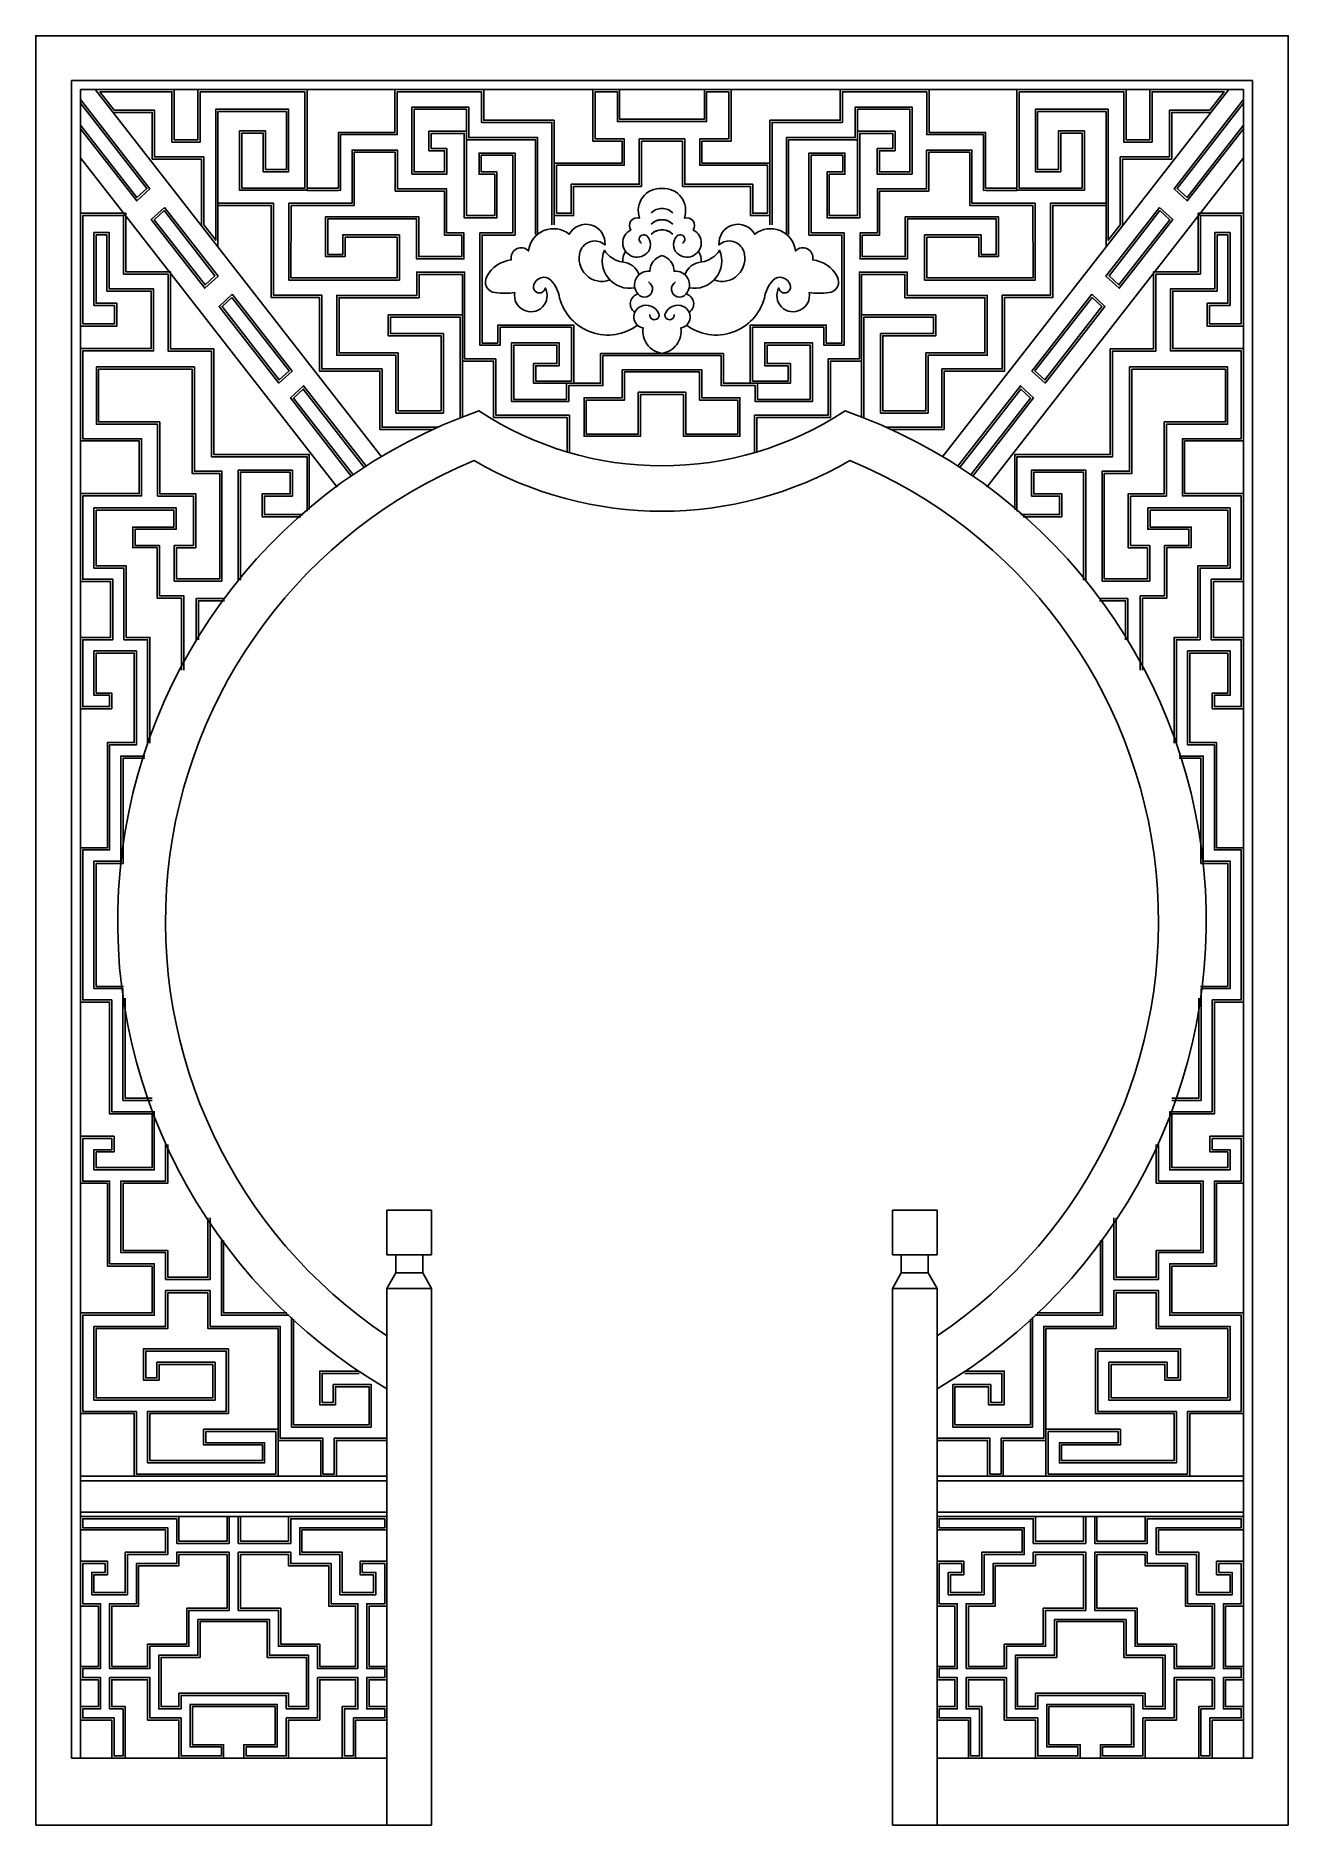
# Model space of a CAD drawing. Header units: metres. Extents: x 4107 to 6907, y 5305 to 9305.
import ezdxf

# ---------------------------------------------------------------- set-up
doc = ezdxf.new("R2010")
doc.units = ezdxf.units.M
for name, color, linetype in [('3', 3, 'Continuous'), ('4', 4, 'Continuous'), ('7', 7, 'Continuous')]:
    doc.layers.add(name, color=color, linetype=linetype)

msp = doc.modelspace()

# ---------------------------------------------------------------- linework, layer by layer
at = {"layer": '3'}
for p, q in [((4206.67, 9184.74), (4206.67, 5454.74)), ((6806.67, 9184.74), (4206.67, 9184.74)), ((6806.67, 5454.74), (6806.67, 9184.74)), ((4713.4, 8964.22), (4783.24, 8964.22)), ((6299.93, 8964.22), (6230.09, 8964.22)), ((4526.67, 6449.74), (4537.36, 6449.74)), ((6486.67, 6449.74), (6475.98, 6449.74)), ((4648.2, 6084.74), (4648.2, 6189.74)), ((6365.14, 6084.74), (6365.14, 6189.74)), ((4206.67, 6084.74), (4891.67, 6084.74)), ((6806.67, 6084.74), (6121.67, 6084.74)), ((4206.67, 6074.74), (4891.67, 6074.74)), ((6806.67, 6074.74), (6121.67, 6074.74)), ((4206.67, 6004.74), (4891.67, 6004.74)), ((6806.67, 6004.74), (6121.67, 6004.74)), ((4206.67, 5994.74), (4891.67, 5994.74)), ((6806.67, 5994.74), (6121.67, 5994.74))]:
    msp.add_line(p, q, dxfattribs=at)
for points in [[(4206.67, 9161.97), (4361.83, 8962.95), (4332.3, 8935.77), (4206.67, 9096.91)], [(4713.4, 9184.74), (4469.22, 9184.74), (4469.22, 9072.29), (4415.93, 9072.29), (4415.93, 9184.74), (4239.63, 9184.74), (4279.67, 9133.39)], [(4708.4, 9179.74), (4474.22, 9179.74), (4474.22, 9067.29), (4410.93, 9067.29), (4410.93, 9179.74), (4249.87, 9179.74), (4282.11, 9138.39)], [(4279.67, 9133.39), (4367.14, 9133.39), (4367.14, 9029.15), (4477.14, 9029.15), (4477.14, 8880.11), (4513.85, 8833.03), (4513.85, 9135.43), (4666.84, 9135.43), (4666.84, 9005.87), (4620.28, 9005.87), (4620.28, 9092.24), (4562.36, 9092.24), (4562.36, 8959.37), (4713.4, 8959.37), (4713.4, 9184.74), (4713.4, 9184.74), (4909.62, 9184.74), (4909.62, 9088.92), (4783.24, 9088.92), (4783.24, 8964.22)], [(4282.11, 9138.39), (4372.14, 9138.39), (4372.14, 9034.15), (4482.14, 9034.15), (4482.14, 8881.83), (4508.85, 8847.58), (4508.85, 9140.43), (4671.84, 9140.43), (4671.84, 9000.87), (4615.28, 9000.87), (4615.28, 9087.24), (4567.36, 9087.24), (4567.36, 8964.37), (4708.4, 8964.37), (4708.4, 9179.74)], [(4914.62, 9179.74), (4914.62, 9083.92), (4788.24, 9083.92), (4788.24, 8959.22), (4713.4, 8959.37)], [(4909.62, 9184.74), (5108.1, 9184.74), (5108.1, 9115.92), (5265.53, 9115.92), (5265.53, 8881.8)], [(4914.62, 9179.74), (5103.1, 9179.74), (5103.1, 9110.92), (5260.53, 9110.92), (5260.53, 8881.8)], [(5506.67, 9117.99), (5412, 9117.99), (5412, 9184.74), (5352.27, 9184.74), (5352.27, 9069.18), (5417.43, 9069.18), (5417.43, 9020.37), (5265.53, 9020.37), (5265.53, 8902.87)], [(5506.67, 9112.99), (5407, 9112.99), (5407, 9179.74), (5357.27, 9179.74), (5357.27, 9074.18), (5422.43, 9074.18), (5422.43, 9015.37), (5270.53, 9015.37), (5270.53, 8907.87)], [(5506.67, 9117.99), (5601.34, 9117.99), (5601.34, 9184.74), (5661.06, 9184.74), (5661.06, 9069.18), (5595.91, 9069.18), (5595.91, 9020.37), (5747.8, 9020.37), (5747.8, 8902.87)], [(5506.67, 9112.99), (5606.34, 9112.99), (5606.34, 9179.74), (5656.06, 9179.74), (5656.06, 9074.18), (5590.91, 9074.18), (5590.91, 9015.37), (5742.8, 9015.37), (5742.8, 8907.87)], [(6103.71, 9184.74), (5905.23, 9184.74), (5905.23, 9115.92), (5747.8, 9115.92), (5747.8, 8881.8)], [(6098.71, 9179.74), (5910.23, 9179.74), (5910.23, 9110.92), (5752.8, 9110.92), (5752.8, 8881.8)], [(6098.71, 9179.74), (6098.71, 9083.92), (6225.09, 9083.92), (6225.09, 8959.22), (6299.93, 8959.37)], [(6733.66, 9133.39), (6646.19, 9133.39), (6646.19, 9029.15), (6536.19, 9029.15), (6536.19, 8880.11), (6499.48, 8833.03), (6499.48, 9135.43), (6346.5, 9135.43), (6346.5, 9005.87), (6393.06, 9005.87), (6393.06, 9092.24), (6450.98, 9092.24), (6450.98, 8959.37), (6299.93, 8959.37), (6299.93, 9184.74), (6299.93, 9184.74), (6103.71, 9184.74), (6103.71, 9088.92), (6230.09, 9088.92), (6230.09, 8964.22)], [(6299.93, 9184.74), (6544.12, 9184.74), (6544.12, 9072.29), (6597.4, 9072.29), (6597.4, 9184.74), (6773.7, 9184.74), (6733.66, 9133.39)], [(6731.22, 9138.39), (6641.19, 9138.39), (6641.19, 9034.15), (6531.19, 9034.15), (6531.19, 8881.83), (6504.48, 8847.58), (6504.48, 9140.43), (6341.5, 9140.43), (6341.5, 9000.87), (6398.06, 9000.87), (6398.06, 9087.24), (6445.98, 9087.24), (6445.98, 8964.37), (6304.93, 8964.37), (6304.93, 9179.74)], [(6304.93, 9179.74), (6539.12, 9179.74), (6539.12, 9067.29), (6602.4, 9067.29), (6602.4, 9179.74), (6763.46, 9179.74), (6731.22, 9138.39)], [(6806.67, 9161.97), (6651.5, 8962.95), (6681.03, 8935.77), (6806.67, 9096.91)], [(4206.67, 9153.84), (4355.06, 8963.51), (4332.91, 8943.13), (4206.67, 9105.04)], [(5228.55, 8860.84), (5228.55, 9077.24), (5074.62, 9077.24), (5074.62, 9145.38), (4947.42, 9145.38), (4947.42, 8995.61), (5025.64, 8995.61), (5025.64, 9052.78), (4990.66, 9052.78), (4990.66, 9086.46), (5064.62, 9086.46), (5064.62, 8897.77), (5137.59, 8897.77), (5137.59, 9000.36), (5102.61, 9000.36), (5102.61, 9037.54), (5173.07, 9037.54), (5173.07, 8864.09), (5099.6, 8864.09), (5099.6, 8612.98), (5144.59, 8612.98), (5144.59, 8653.17), (5304.26, 8653.17), (5304.26, 8533), (5224.6, 8533), (5224.6, 8567.09), (5276.77, 8567.09), (5276.77, 8618.5), (5170.46, 8618.5), (5170.46, 8486.92), (5298.17, 8486.92), (5298.17, 8523), (5374.42, 8523), (5374.42, 8589.8), (5506.67, 8589.8)], [(5223.55, 8860.84), (5223.55, 9072.24), (5069.62, 9072.24), (5069.62, 9140.38), (4952.42, 9140.38), (4952.42, 9000.61), (5020.64, 9000.61), (5020.64, 9047.78), (4985.66, 9047.78), (4985.66, 9091.46), (5069.62, 9091.46), (5069.62, 8902.77), (5132.59, 8902.77), (5132.59, 8995.36), (5097.61, 8995.36), (5097.61, 9042.54), (5178.07, 9042.54), (5178.07, 8859.09), (5104.6, 8859.09), (5104.6, 8617.98), (5139.59, 8617.98), (5139.59, 8658.17), (5309.26, 8658.17), (5309.26, 8528), (5219.6, 8528), (5219.6, 8572.09), (5271.77, 8572.09), (5271.77, 8613.5), (5175.46, 8613.5), (5175.46, 8491.92), (5293.17, 8491.92), (5293.17, 8528), (5369.42, 8528), (5369.42, 8594.8), (5506.67, 8594.8)], [(5784.78, 8860.84), (5784.78, 9077.24), (5938.71, 9077.24), (5938.71, 9145.38), (6065.91, 9145.38), (6065.91, 8995.61), (5987.69, 8995.61), (5987.69, 9052.78), (6022.67, 9052.78), (6022.67, 9086.46), (5948.71, 9086.46), (5948.71, 8897.77), (5875.74, 8897.77), (5875.74, 9000.36), (5910.73, 9000.36), (5910.73, 9037.54), (5840.26, 9037.54), (5840.26, 8864.09), (5913.73, 8864.09), (5913.73, 8612.98), (5868.75, 8612.98), (5868.75, 8653.17), (5709.07, 8653.17), (5709.07, 8533), (5788.73, 8533), (5788.73, 8567.09), (5736.56, 8567.09), (5736.56, 8618.5), (5842.87, 8618.5), (5842.87, 8486.92), (5715.16, 8486.92), (5715.16, 8523), (5638.92, 8523), (5638.92, 8589.8), (5506.67, 8589.8)], [(5789.78, 8860.84), (5789.78, 9072.24), (5943.71, 9072.24), (5943.71, 9140.38), (6060.91, 9140.38), (6060.91, 9000.61), (5992.69, 9000.61), (5992.69, 9047.78), (6027.67, 9047.78), (6027.67, 9091.46), (5943.71, 9091.46), (5943.71, 8902.77), (5880.74, 8902.77), (5880.74, 8995.36), (5915.73, 8995.36), (5915.73, 9042.54), (5835.26, 9042.54), (5835.26, 8859.09), (5908.73, 8859.09), (5908.73, 8617.98), (5873.75, 8617.98), (5873.75, 8658.17), (5704.07, 8658.17), (5704.07, 8528), (5793.73, 8528), (5793.73, 8572.09), (5741.56, 8572.09), (5741.56, 8613.5), (5837.87, 8613.5), (5837.87, 8491.92), (5720.16, 8491.92), (5720.16, 8528), (5643.92, 8528), (5643.92, 8594.8), (5506.67, 8594.8)], [(6806.67, 9153.84), (6658.27, 8963.51), (6680.42, 8943.13), (6806.67, 9105.04)], [(4677.41, 8925.42), (4818.65, 8925.42), (4818.65, 9044.31), (4910.21, 9044.31), (4910.21, 8957.43), (5020.08, 8957.43), (5020.08, 8859.12), (5058.99, 8859.12), (5058.99, 8811.11), (4962.86, 8811.11), (4962.86, 8900.28), (4754.56, 8900.28), (4754.56, 8811.11), (4798.05, 8811.11), (4798.05, 8854.55), (4914.56, 8854.55), (4914.56, 8763.56), (4677.2, 8763.56), (4677.41, 8925.42)], [(5265.53, 8902.87), (5308.84, 8902.87), (5308.84, 8967.95), (5460.86, 8967.95), (5460.86, 9069.18), (5506.67, 9069.18)], [(5270.53, 8907.87), (5303.84, 8907.87), (5303.84, 8972.95), (5455.86, 8972.95), (5455.86, 9074.18), (5506.67, 9074.18)], [(5742.8, 8907.87), (5709.5, 8907.87), (5709.5, 8972.95), (5557.47, 8972.95), (5557.47, 9074.18), (5506.67, 9074.18)], [(5747.8, 8902.87), (5704.5, 8902.87), (5704.5, 8967.95), (5552.47, 8967.95), (5552.47, 9069.18), (5506.67, 9069.18)], [(6335.93, 8925.42), (6194.68, 8925.42), (6194.68, 9044.31), (6103.12, 9044.31), (6103.12, 8957.43), (5993.25, 8957.43), (5993.25, 8859.12), (5954.34, 8859.12), (5954.34, 8811.11), (6050.48, 8811.11), (6050.48, 8900.28), (6258.77, 8900.28), (6258.77, 8811.11), (6215.28, 8811.11), (6215.28, 8854.55), (6098.77, 8854.55), (6098.77, 8763.56), (6336.14, 8763.56), (6335.93, 8925.42)], [(5006.78, 8429.73), (4880.88, 8429.73), (4880.88, 8560.05), (4745.83, 8560.05), (4745.83, 8724.66), (4638.25, 8724.66), (4638.25, 8930.42), (4513.85, 8930.42)], [(4995.88, 8424.73), (4875.88, 8424.73), (4875.88, 8555.05), (4740.83, 8555.05), (4740.83, 8719.66), (4633.25, 8719.66), (4633.25, 8925.42), (4513.85, 8925.42)], [(4783.24, 8959.22), (4713.4, 8959.22)], [(6006.56, 8429.73), (6132.46, 8429.73), (6132.46, 8560.05), (6267.5, 8560.05), (6267.5, 8724.66), (6375.09, 8724.66), (6375.09, 8930.42), (6499.48, 8930.42)], [(6017.46, 8424.73), (6137.46, 8424.73), (6137.46, 8555.05), (6272.5, 8555.05), (6272.5, 8719.66), (6380.09, 8719.66), (6380.09, 8925.42), (6499.48, 8925.42)], [(6230.09, 8959.22), (6299.93, 8959.22)], [(4718.12, 8246.09), (4718.12, 8368.87), (4504.48, 8368.87), (4504.48, 8605.01), (4407.63, 8605.01), (4407.63, 8777.13), (4307.94, 8777.13), (4307.94, 8908), (4206.67, 8908)], [(4713.12, 8241.78), (4713.12, 8363.87), (4499.48, 8363.87), (4499.48, 8600.01), (4402.63, 8600.01), (4402.63, 8772.13), (4302.94, 8772.13), (4302.94, 8903), (4211.67, 8903), (4211.67, 8660.59)], [(6295.22, 8246.09), (6295.22, 8368.87), (6508.86, 8368.87), (6508.86, 8605.01), (6605.71, 8605.01), (6605.71, 8777.13), (6705.39, 8777.13), (6705.39, 8908), (6806.67, 8908)], [(6300.22, 8241.78), (6300.22, 8363.87), (6513.86, 8363.87), (6513.86, 8600.01), (6610.71, 8600.01), (6610.71, 8772.13), (6710.39, 8772.13), (6710.39, 8903), (6801.67, 8903), (6801.67, 8660.59)], [(4206.67, 6449.74), (4366.67, 6449.74), (4366.67, 6554.74), (4266.67, 6554.74), (4266.67, 6739.74), (4206.67, 6739.74), (4206.67, 6844.74), (4281.67, 6844.74), (4281.67, 6809.74), (4241.67, 6809.74), (4241.67, 6774.74), (4366.67, 6774.74), (4366.67, 6894.74), (4271.64, 6894.74), (4271.64, 7144.74), (4206.67, 7144.74), (4206.67, 7489.74), (4266.67, 7489.74), (4266.67, 7724.74), (4326.67, 7724.74), (4326.67, 7924.74), (4241.67, 7924.74), (4241.67, 7835.43), (4276.67, 7835.43), (4276.67, 7800.43), (4206.67, 7800.43), (4206.67, 7959.74), (4273.76, 7959.74), (4273.76, 8084.74), (4206.67, 8084.74), (4206.67, 8281.33), (4338.17, 8281.33), (4338.17, 8399.16), (4206.67, 8399.16), (4206.67, 8605.35), (4364.98, 8605.35), (4364.98, 8733.89), (4265.78, 8733.89), (4265.78, 8859.75), (4241.65, 8859.75), (4241.65, 8706.9), (4287.52, 8706.9), (4287.52, 8655.59), (4206.67, 8655.59)], [(4211.67, 6229.74), (4211.67, 6444.74), (4371.67, 6444.74), (4371.67, 6559.74), (4271.67, 6559.74), (4271.67, 6744.74), (4211.67, 6744.74), (4211.67, 6839.74), (4276.67, 6839.74), (4276.67, 6814.74), (4236.67, 6814.74), (4236.67, 6769.74), (4371.67, 6769.74), (4371.67, 6899.74), (4276.64, 6899.74), (4276.64, 7149.74), (4211.67, 7149.74), (4211.67, 7484.74), (4271.67, 7484.74), (4271.67, 7719.74), (4331.67, 7719.74), (4331.67, 7929.74), (4236.67, 7929.74), (4236.67, 7830.43), (4271.67, 7830.43), (4271.67, 7805.43), (4211.67, 7805.43), (4211.67, 7954.74), (4278.76, 7954.74), (4278.76, 8089.74), (4211.67, 8089.74), (4211.67, 8276.33), (4343.17, 8276.33), (4343.17, 8404.16), (4211.67, 8404.16), (4211.67, 8600.35), (4369.98, 8600.35), (4369.98, 8738.89), (4270.78, 8738.89), (4270.78, 8864.75), (4236.65, 8864.75), (4236.65, 8701.9), (4282.52, 8701.9), (4282.52, 8660.59), (4211.67, 8660.59)], [(6801.67, 6229.74), (6801.67, 6444.74), (6641.67, 6444.74), (6641.67, 6559.74), (6741.67, 6559.74), (6741.67, 6744.74), (6801.67, 6744.74), (6801.67, 6839.74), (6736.67, 6839.74), (6736.67, 6814.74), (6776.67, 6814.74), (6776.67, 6769.74), (6641.67, 6769.74), (6641.67, 6899.74), (6736.69, 6899.74), (6736.69, 7149.74), (6801.67, 7149.74), (6801.67, 7484.74), (6741.67, 7484.74), (6741.67, 7719.74), (6681.67, 7719.74), (6681.67, 7929.74), (6776.67, 7929.74), (6776.67, 7830.43), (6741.67, 7830.43), (6741.67, 7805.43), (6801.67, 7805.43), (6801.67, 7954.74), (6734.57, 7954.74), (6734.57, 8089.74), (6801.67, 8089.74), (6801.67, 8276.33), (6670.16, 8276.33), (6670.16, 8404.16), (6801.67, 8404.16), (6801.67, 8600.35), (6643.35, 8600.35), (6643.35, 8738.89), (6742.55, 8738.89), (6742.55, 8864.75), (6776.68, 8864.75), (6776.68, 8701.9), (6730.81, 8701.9), (6730.81, 8660.59), (6801.67, 8660.59)], [(6806.67, 6449.74), (6646.67, 6449.74), (6646.67, 6554.74), (6746.67, 6554.74), (6746.67, 6739.74), (6806.67, 6739.74), (6806.67, 6844.74), (6731.67, 6844.74), (6731.67, 6809.74), (6771.67, 6809.74), (6771.67, 6774.74), (6646.67, 6774.74), (6646.67, 6894.74), (6741.69, 6894.74), (6741.69, 7144.74), (6806.67, 7144.74), (6806.67, 7489.74), (6746.67, 7489.74), (6746.67, 7724.74), (6686.67, 7724.74), (6686.67, 7924.74), (6771.67, 7924.74), (6771.67, 7835.43), (6736.67, 7835.43), (6736.67, 7800.43), (6806.67, 7800.43), (6806.67, 7959.74), (6739.57, 7959.74), (6739.57, 8084.74), (6806.67, 8084.74), (6806.67, 8281.33), (6675.16, 8281.33), (6675.16, 8399.16), (6806.67, 8399.16), (6806.67, 8605.35), (6648.35, 8605.35), (6648.35, 8733.89), (6747.55, 8733.89), (6747.55, 8859.75), (6771.68, 8859.75), (6771.68, 8706.9), (6725.81, 8706.9), (6725.81, 8655.59), (6806.67, 8655.59)], [(5299.51, 8373.63), (5299.51, 8456.84), (5134.98, 8456.84), (5134.98, 8582.43), (5065.43, 8582.43), (5065.43, 8776.5), (4958.45, 8776.5), (4958.45, 8724.3), (4779.66, 8724.3), (4779.66, 8590.66), (4911.69, 8590.66), (4911.69, 8461.53), (5017.96, 8461.53), (5017.96, 8639.13), (4899.68, 8639.13), (4899.68, 8675.84), (5055.43, 8675.84), (5055.43, 8450.49)], [(5294.51, 8373.63), (5294.51, 8451.84), (5129.98, 8451.84), (5129.98, 8577.43), (5060.43, 8577.43), (5060.43, 8771.5), (4963.45, 8771.5), (4963.45, 8719.3), (4784.66, 8719.3), (4784.66, 8595.66), (4916.69, 8595.66), (4916.69, 8466.53), (5012.96, 8466.53), (5012.96, 8634.13), (4894.68, 8634.13), (4894.68, 8680.84), (5060.43, 8680.84), (5060.43, 8452.48)], [(5713.82, 8373.63), (5713.82, 8456.84), (5878.35, 8456.84), (5878.35, 8582.43), (5947.9, 8582.43), (5947.9, 8776.5), (6054.88, 8776.5), (6054.88, 8724.3), (6233.68, 8724.3), (6233.68, 8590.66), (6101.64, 8590.66), (6101.64, 8461.53), (5995.37, 8461.53), (5995.37, 8639.13), (6113.65, 8639.13), (6113.65, 8675.84), (5957.9, 8675.84), (5957.9, 8450.49)], [(5718.82, 8373.63), (5718.82, 8451.84), (5883.35, 8451.84), (5883.35, 8577.43), (5952.9, 8577.43), (5952.9, 8771.5), (6049.88, 8771.5), (6049.88, 8719.3), (6228.68, 8719.3), (6228.68, 8595.66), (6096.64, 8595.66), (6096.64, 8466.53), (6000.37, 8466.53), (6000.37, 8634.13), (6118.65, 8634.13), (6118.65, 8680.84), (5952.9, 8680.84), (5952.9, 8452.48)], [(4846.11, 8341.83), (4705.41, 8522.29), (4675.88, 8495.11), (4812.85, 8319.43)], [(5506.67, 8558.38), (5417.92, 8558.38), (5417.92, 8495.59), (5332.31, 8495.59), (5332.31, 8409.43), (5458.69, 8409.43), (5458.69, 8502.96), (5506.67, 8502.96)], [(5506.67, 8553.38), (5422.92, 8553.38), (5422.92, 8490.59), (5337.31, 8490.59), (5337.31, 8414.43), (5453.69, 8414.43), (5453.69, 8507.96), (5506.67, 8507.96)], [(5506.67, 8558.38), (5595.41, 8558.38), (5595.41, 8495.59), (5681.02, 8495.59), (5681.02, 8409.43), (5554.65, 8409.43), (5554.65, 8502.96), (5506.67, 8502.96)], [(5506.67, 8553.38), (5590.41, 8553.38), (5590.41, 8490.59), (5676.02, 8490.59), (5676.02, 8414.43), (5559.65, 8414.43), (5559.65, 8507.96), (5506.67, 8507.96)], [(6167.22, 8341.83), (6307.93, 8522.29), (6337.46, 8495.11), (6200.48, 8319.43)], [(4841.91, 8339.08), (4704.8, 8514.94), (4682.65, 8494.55), (4816.97, 8322.28)], [(6171.42, 8339.08), (6308.53, 8514.94), (6330.68, 8494.55), (6196.37, 8322.28)], [(4559.3, 8087.93), (4559.3, 8334.03), (4680.39, 8334.03), (4680.39, 8275.67), (4617.72, 8275.67), (4617.72, 8234.45), (4704.73, 8234.45)], [(4564.3, 8087.93), (4564.3, 8329.03), (4675.39, 8329.03), (4675.39, 8280.67), (4612.72, 8280.67), (4612.72, 8229.45), (4699.09, 8229.45)], [(6454.04, 8087.93), (6454.04, 8334.03), (6332.95, 8334.03), (6332.95, 8275.67), (6395.61, 8275.67), (6395.61, 8234.45), (6308.61, 8234.45)], [(6449.04, 8087.93), (6449.04, 8329.03), (6337.95, 8329.03), (6337.95, 8280.67), (6400.61, 8280.67), (6400.61, 8229.45), (6314.24, 8229.45)], [(4437.34, 7886.99), (4437.34, 8052.9), (4382.96, 8052.9), (4382.96, 8165.71), (4328.58, 8165.71), (4328.58, 8201.67), (4420.61, 8201.67), (4420.61, 8249.28), (4236.67, 8249.28), (4236.67, 8114.74), (4303.76, 8114.74), (4303.76, 7954.74), (4356.67, 7954.74), (4356.67, 7723.61)], [(4432.34, 7886.99), (4432.34, 8047.9), (4377.96, 8047.9), (4377.96, 8160.71), (4323.58, 8160.71), (4323.58, 8206.67), (4415.61, 8206.67), (4415.61, 8244.28), (4241.67, 8244.28), (4241.67, 8119.74), (4308.76, 8119.74), (4308.76, 7959.74), (4361.67, 7959.74), (4361.67, 7723.61)], [(6575.99, 7886.99), (6575.99, 8052.9), (6630.37, 8052.9), (6630.37, 8165.71), (6684.75, 8165.71), (6684.75, 8201.67), (6592.72, 8201.67), (6592.72, 8249.28), (6776.67, 8249.28), (6776.67, 8114.74), (6709.57, 8114.74), (6709.57, 7954.74), (6656.67, 7954.74), (6656.67, 7723.61)], [(6580.99, 7886.99), (6580.99, 8047.9), (6635.37, 8047.9), (6635.37, 8160.71), (6689.75, 8160.71), (6689.75, 8206.67), (6597.72, 8206.67), (6597.72, 8244.28), (6771.67, 8244.28), (6771.67, 8119.74), (6704.57, 8119.74), (6704.57, 7959.74), (6651.67, 7959.74), (6651.67, 7723.61)], [(4465.29, 7954.27), (4465.29, 8046.67), (4528.67, 8046.67)], [(4470.29, 7954.27), (4470.29, 8041.67), (4528.67, 8041.67)], [(6548.04, 7954.27), (6548.04, 8046.67), (6484.66, 8046.67)], [(6543.04, 7954.27), (6543.04, 8041.67), (6484.66, 8041.67)], [(4301.64, 7174.74), (4236.67, 7174.74), (4236.67, 7459.74), (4296.67, 7459.74), (4296.67, 7694.74), (4350.44, 7694.74)], [(4303.13, 7179.74), (4241.67, 7179.74), (4241.67, 7454.74), (4301.67, 7454.74), (4301.67, 7689.74), (4350.44, 7689.74)], [(6711.69, 7174.74), (6776.67, 7174.74), (6776.67, 7459.74), (6716.67, 7459.74), (6716.67, 7694.74), (6662.89, 7694.74)], [(6710.2, 7179.74), (6771.67, 7179.74), (6771.67, 7454.74), (6711.67, 7454.74), (6711.67, 7689.74), (6662.89, 7689.74)], [(4301.64, 7174.74), (4301.64, 6924.74), (4366.67, 6924.74)], [(6711.69, 7174.74), (6711.69, 6924.74), (6646.67, 6924.74)], [(4306.64, 7153.17), (4306.64, 6929.74), (4366.67, 6929.74)], [(6706.69, 7153.17), (6706.69, 6929.74), (6646.67, 6929.74)], [(4396.67, 6826.64), (4396.67, 6744.74), (4296.67, 6744.74), (4296.67, 6584.74), (4396.67, 6584.74), (4396.67, 6524.74), (4496.67, 6524.74), (4496.67, 6662.38)], [(4401.67, 6826.64), (4401.67, 6739.74), (4301.67, 6739.74), (4301.67, 6589.74), (4401.67, 6589.74), (4401.67, 6529.74), (4491.67, 6529.74), (4491.67, 6662.38)], [(6616.67, 6826.64), (6616.67, 6744.74), (6716.67, 6744.74), (6716.67, 6584.74), (6616.67, 6584.74), (6616.67, 6524.74), (6516.67, 6524.74), (6516.67, 6662.38)], [(6611.67, 6826.64), (6611.67, 6739.74), (6711.67, 6739.74), (6711.67, 6589.74), (6611.67, 6589.74), (6611.67, 6529.74), (6521.67, 6529.74), (6521.67, 6662.38)], [(4521.67, 6611.65), (4521.67, 6444.74), (4673.41, 6444.74)], [(4526.67, 6611.65), (4526.67, 6449.74), (4668.16, 6449.74)], [(6491.67, 6611.65), (6491.67, 6444.74), (6339.92, 6444.74)], [(6486.67, 6611.65), (6486.67, 6449.74), (6345.17, 6449.74)], [(4891.67, 6169.74), (4773.63, 6169.74), (4773.63, 6089.74), (4748.63, 6089.74), (4748.63, 6169.74), (4653.2, 6169.74), (4653.2, 6419.74), (4496.67, 6419.74), (4496.67, 6499.74), (4396.67, 6499.74), (4396.67, 6419.74), (4236.67, 6419.74), (4236.67, 6254.74), (4507.36, 6254.74), (4507.36, 6339.74), (4377.36, 6339.74), (4377.36, 6304.74), (4352.36, 6304.74), (4352.36, 6364.74), (4532.36, 6364.74), (4532.36, 6229.74), (4356.67, 6229.74), (4356.67, 6114.74), (4618.2, 6114.74), (4618.2, 6159.74), (4486.67, 6159.74), (4486.67, 6184.74), (4643.2, 6184.74)], [(4891.67, 6164.74), (4778.63, 6164.74), (4778.63, 6084.74), (4743.63, 6084.74), (4743.63, 6164.74), (4648.2, 6164.74), (4648.2, 6414.74), (4491.67, 6414.74), (4491.67, 6494.74), (4401.67, 6494.74), (4401.67, 6414.74), (4241.67, 6414.74), (4241.67, 6259.74), (4502.36, 6259.74), (4502.36, 6334.74), (4382.36, 6334.74), (4382.36, 6299.74), (4347.36, 6299.74), (4347.36, 6369.74), (4537.36, 6369.74), (4537.36, 6224.74), (4361.67, 6224.74), (4361.67, 6119.74), (4613.2, 6119.74), (4613.2, 6154.74), (4481.67, 6154.74), (4481.67, 6189.74), (4648.2, 6189.74)], [(6121.67, 6169.74), (6239.7, 6169.74), (6239.7, 6089.74), (6264.7, 6089.74), (6264.7, 6169.74), (6360.14, 6169.74), (6360.14, 6419.74), (6516.67, 6419.74), (6516.67, 6499.74), (6616.67, 6499.74), (6616.67, 6419.74), (6776.67, 6419.74), (6776.67, 6254.74), (6505.98, 6254.74), (6505.98, 6339.74), (6635.98, 6339.74), (6635.98, 6304.74), (6660.98, 6304.74), (6660.98, 6364.74), (6480.98, 6364.74), (6480.98, 6229.74), (6656.67, 6229.74), (6656.67, 6114.74), (6395.14, 6114.74), (6395.14, 6159.74), (6526.67, 6159.74), (6526.67, 6184.74), (6370.14, 6184.74)], [(6121.67, 6164.74), (6234.7, 6164.74), (6234.7, 6084.74), (6269.7, 6084.74), (6269.7, 6164.74), (6365.14, 6164.74), (6365.14, 6414.74), (6521.67, 6414.74), (6521.67, 6494.74), (6611.67, 6494.74), (6611.67, 6414.74), (6771.67, 6414.74), (6771.67, 6259.74), (6510.98, 6259.74), (6510.98, 6334.74), (6630.98, 6334.74), (6630.98, 6299.74), (6665.98, 6299.74), (6665.98, 6369.74), (6475.98, 6369.74), (6475.98, 6224.74), (6651.67, 6224.74), (6651.67, 6119.74), (6400.14, 6119.74), (6400.14, 6154.74), (6531.67, 6154.74), (6531.67, 6189.74), (6365.14, 6189.74)], [(4678.2, 6440.24), (4678.2, 6194.74), (4856.67, 6194.74), (4856.67, 6289.74), (4771.67, 6289.74), (4771.67, 6249.74), (4746.67, 6249.74), (4746.67, 6314.74), (4829.51, 6314.74)], [(6335.14, 6440.24), (6335.14, 6194.74), (6156.67, 6194.74), (6156.67, 6289.74), (6241.67, 6289.74), (6241.67, 6249.74), (6266.67, 6249.74), (6266.67, 6314.74), (6183.83, 6314.74)], [(4683.2, 6435.58), (4683.2, 6199.74), (4851.67, 6199.74), (4851.67, 6284.74), (4776.67, 6284.74), (4776.67, 6244.74), (4741.67, 6244.74), (4741.67, 6319.74), (4829.51, 6319.74)], [(6330.14, 6435.58), (6330.14, 6199.74), (6161.67, 6199.74), (6161.67, 6284.74), (6236.67, 6284.74), (6236.67, 6244.74), (6271.67, 6244.74), (6271.67, 6319.74), (6183.83, 6319.74)], [(4206.67, 6224.74), (4326.67, 6224.74), (4326.67, 6084.74)], [(4211.67, 6229.74), (4331.67, 6229.74), (4331.67, 6089.74), (4643.2, 6089.74), (4643.2, 6184.74)], [(6801.67, 6229.74), (6681.67, 6229.74), (6681.67, 6089.74), (6370.14, 6089.74), (6370.14, 6184.74)], [(6806.67, 6224.74), (6686.67, 6224.74), (6686.67, 6084.74)], [(4534.17, 5994.74), (4534.17, 5939.74), (4426.67, 5939.74), (4426.67, 5994.74), (4206.67, 5994.74), (4206.67, 5964.74), (4396.67, 5964.74), (4396.67, 5914.74), (4306.67, 5914.74), (4306.67, 5824.74), (4236.67, 5824.74), (4236.67, 5864.74), (4266.67, 5864.74), (4266.67, 5894.74), (4206.67, 5894.74), (4206.67, 5794.74), (4246.67, 5794.74), (4246.67, 5659.74), (4206.67, 5659.74), (4206.67, 5629.74), (4246.67, 5629.74), (4246.67, 5569.74), (4206.67, 5569.74), (4206.67, 5539.74), (4276.67, 5539.74), (4276.67, 5454.74), (4306.67, 5454.74), (4306.67, 5569.74), (4276.67, 5569.74), (4276.67, 5629.74), (4356.67, 5629.74), (4356.67, 5539.74), (4426.67, 5539.74), (4426.67, 5454.74), (4526.67, 5454.74), (4526.67, 5484.74), (4456.67, 5484.74), (4456.67, 5569.74), (4549.17, 5569.74)], [(4539.17, 5994.74), (4539.17, 5934.74), (4421.67, 5934.74), (4421.67, 5989.74), (4211.67, 5989.74), (4211.67, 5969.74), (4401.67, 5969.74), (4401.67, 5909.74), (4311.67, 5909.74), (4311.67, 5819.74), (4231.67, 5819.74), (4231.67, 5869.74), (4261.67, 5869.74), (4261.67, 5889.74), (4211.67, 5889.74), (4211.67, 5799.74), (4251.67, 5799.74), (4251.67, 5654.74), (4211.67, 5654.74), (4211.67, 5634.74), (4251.67, 5634.74), (4251.67, 5564.74), (4211.67, 5564.74), (4211.67, 5544.74), (4281.67, 5544.74), (4281.67, 5459.74), (4301.67, 5459.74), (4301.67, 5564.74), (4271.67, 5564.74), (4271.67, 5634.74), (4361.67, 5634.74), (4361.67, 5544.74), (4431.67, 5544.74), (4431.67, 5459.74), (4521.67, 5459.74), (4521.67, 5479.74), (4451.67, 5479.74), (4451.67, 5574.74), (4549.17, 5574.74)], [(4559.17, 5994.74), (4559.17, 5934.74), (4676.67, 5934.74), (4676.67, 5989.74), (4886.67, 5989.74), (4886.67, 5969.74), (4696.67, 5969.74), (4696.67, 5909.74), (4786.67, 5909.74), (4786.67, 5819.74), (4866.67, 5819.74), (4866.67, 5869.74), (4836.67, 5869.74), (4836.67, 5889.74), (4886.67, 5889.74), (4886.67, 5799.74), (4846.67, 5799.74), (4846.67, 5654.74), (4886.67, 5654.74), (4886.67, 5634.74), (4846.67, 5634.74), (4846.67, 5564.74), (4886.67, 5564.74), (4886.67, 5544.74), (4816.67, 5544.74), (4816.67, 5459.74), (4796.67, 5459.74), (4796.67, 5564.74), (4826.67, 5564.74), (4826.67, 5634.74), (4736.67, 5634.74), (4736.67, 5544.74), (4666.67, 5544.74), (4666.67, 5459.74), (4576.67, 5459.74), (4576.67, 5479.74), (4646.67, 5479.74), (4646.67, 5574.74), (4549.17, 5574.74)], [(4564.17, 5994.74), (4564.17, 5939.74), (4671.67, 5939.74), (4671.67, 5994.74), (4891.67, 5994.74), (4891.67, 5964.74), (4701.67, 5964.74), (4701.67, 5914.74), (4791.67, 5914.74), (4791.67, 5824.74), (4861.67, 5824.74), (4861.67, 5864.74), (4831.67, 5864.74), (4831.67, 5894.74), (4891.67, 5894.74), (4891.67, 5794.74), (4851.67, 5794.74), (4851.67, 5659.74), (4891.67, 5659.74), (4891.67, 5629.74), (4851.67, 5629.74), (4851.67, 5569.74), (4891.67, 5569.74), (4891.67, 5539.74), (4821.67, 5539.74), (4821.67, 5454.74), (4791.67, 5454.74), (4791.67, 5569.74), (4821.67, 5569.74), (4821.67, 5629.74), (4741.67, 5629.74), (4741.67, 5539.74), (4671.67, 5539.74), (4671.67, 5454.74), (4571.67, 5454.74), (4571.67, 5484.74), (4641.67, 5484.74), (4641.67, 5569.74), (4549.17, 5569.74)], [(6449.17, 5994.74), (6449.17, 5939.74), (6341.67, 5939.74), (6341.67, 5994.74), (6121.67, 5994.74), (6121.67, 5964.74), (6311.67, 5964.74), (6311.67, 5914.74), (6221.67, 5914.74), (6221.67, 5824.74), (6151.67, 5824.74), (6151.67, 5864.74), (6181.67, 5864.74), (6181.67, 5894.74), (6121.67, 5894.74), (6121.67, 5794.74), (6161.67, 5794.74), (6161.67, 5659.74), (6121.67, 5659.74), (6121.67, 5629.74), (6161.67, 5629.74), (6161.67, 5569.74), (6121.67, 5569.74), (6121.67, 5539.74), (6191.67, 5539.74), (6191.67, 5454.74), (6221.67, 5454.74), (6221.67, 5569.74), (6191.67, 5569.74), (6191.67, 5629.74), (6271.67, 5629.74), (6271.67, 5539.74), (6341.67, 5539.74), (6341.67, 5454.74), (6441.67, 5454.74), (6441.67, 5484.74), (6371.67, 5484.74), (6371.67, 5569.74), (6464.17, 5569.74)], [(6454.17, 5994.74), (6454.17, 5934.74), (6336.67, 5934.74), (6336.67, 5989.74), (6126.67, 5989.74), (6126.67, 5969.74), (6316.67, 5969.74), (6316.67, 5909.74), (6226.67, 5909.74), (6226.67, 5819.74), (6146.67, 5819.74), (6146.67, 5869.74), (6176.67, 5869.74), (6176.67, 5889.74), (6126.67, 5889.74), (6126.67, 5799.74), (6166.67, 5799.74), (6166.67, 5654.74), (6126.67, 5654.74), (6126.67, 5634.74), (6166.67, 5634.74), (6166.67, 5564.74), (6126.67, 5564.74), (6126.67, 5544.74), (6196.67, 5544.74), (6196.67, 5459.74), (6216.67, 5459.74), (6216.67, 5564.74), (6186.67, 5564.74), (6186.67, 5634.74), (6276.67, 5634.74), (6276.67, 5544.74), (6346.67, 5544.74), (6346.67, 5459.74), (6436.67, 5459.74), (6436.67, 5479.74), (6366.67, 5479.74), (6366.67, 5574.74), (6464.17, 5574.74)], [(6474.17, 5994.74), (6474.17, 5934.74), (6591.67, 5934.74), (6591.67, 5989.74), (6801.67, 5989.74), (6801.67, 5969.74), (6611.67, 5969.74), (6611.67, 5909.74), (6701.67, 5909.74), (6701.67, 5819.74), (6781.67, 5819.74), (6781.67, 5869.74), (6751.67, 5869.74), (6751.67, 5889.74), (6801.67, 5889.74), (6801.67, 5799.74), (6761.67, 5799.74), (6761.67, 5654.74), (6801.67, 5654.74), (6801.67, 5634.74), (6761.67, 5634.74), (6761.67, 5564.74), (6801.67, 5564.74), (6801.67, 5544.74), (6731.67, 5544.74), (6731.67, 5459.74), (6711.67, 5459.74), (6711.67, 5564.74), (6741.67, 5564.74), (6741.67, 5634.74), (6651.67, 5634.74), (6651.67, 5544.74), (6581.67, 5544.74), (6581.67, 5459.74), (6491.67, 5459.74), (6491.67, 5479.74), (6561.67, 5479.74), (6561.67, 5574.74), (6464.17, 5574.74)], [(6479.17, 5994.74), (6479.17, 5939.74), (6586.67, 5939.74), (6586.67, 5994.74), (6806.67, 5994.74), (6806.67, 5964.74), (6616.67, 5964.74), (6616.67, 5914.74), (6706.67, 5914.74), (6706.67, 5824.74), (6776.67, 5824.74), (6776.67, 5864.74), (6746.67, 5864.74), (6746.67, 5894.74), (6806.67, 5894.74), (6806.67, 5794.74), (6766.67, 5794.74), (6766.67, 5659.74), (6806.67, 5659.74), (6806.67, 5629.74), (6766.67, 5629.74), (6766.67, 5569.74), (6806.67, 5569.74), (6806.67, 5539.74), (6736.67, 5539.74), (6736.67, 5454.74), (6706.67, 5454.74), (6706.67, 5569.74), (6736.67, 5569.74), (6736.67, 5629.74), (6656.67, 5629.74), (6656.67, 5539.74), (6586.67, 5539.74), (6586.67, 5454.74), (6486.67, 5454.74), (6486.67, 5484.74), (6556.67, 5484.74), (6556.67, 5569.74), (6464.17, 5569.74)]]:
    msp.add_lwpolyline(points, dxfattribs=at)
for points in [[(4672.41, 8930.42), (4813.65, 8930.42), (4813.65, 9049.31), (4915.21, 9049.31), (4915.21, 8962.43), (5025.08, 8962.43), (5025.08, 8864.12), (5063.99, 8864.12), (5063.99, 8806.11), (4957.86, 8806.11), (4957.86, 8895.28), (4759.56, 8895.28), (4759.56, 8816.11), (4793.05, 8816.11), (4793.05, 8859.55), (4919.56, 8859.55), (4919.56, 8758.56), (4672.19, 8758.56)], [(6340.92, 8930.42), (6199.68, 8930.42), (6199.68, 9049.31), (6098.12, 9049.31), (6098.12, 8962.43), (5988.25, 8962.43), (5988.25, 8864.12), (5949.34, 8864.12), (5949.34, 8806.11), (6055.48, 8806.11), (6055.48, 8895.28), (6253.77, 8895.28), (6253.77, 8816.11), (6220.28, 8816.11), (6220.28, 8859.55), (6093.77, 8859.55), (6093.77, 8758.56), (6341.14, 8758.56)], [(4394.35, 8921.25), (4514.09, 8767.67), (4484.56, 8740.49), (4364.82, 8894.07)], [(6618.99, 8921.25), (6499.24, 8767.67), (6528.77, 8740.49), (6648.52, 8894.07)], [(4393.74, 8913.9), (4507.32, 8768.23), (4485.17, 8747.84), (4371.59, 8893.51)], [(6619.59, 8913.9), (6506.02, 8768.23), (6528.17, 8747.84), (6641.74, 8893.51)], [(4545.82, 8726.97), (4679.58, 8555.41), (4650.05, 8528.23), (4516.29, 8699.8)], [(6467.51, 8726.97), (6333.75, 8555.41), (6363.28, 8528.23), (6497.04, 8699.8)], [(4545.21, 8719.62), (4672.81, 8555.97), (4650.66, 8535.59), (4523.07, 8699.24)], [(6468.12, 8719.62), (6340.53, 8555.97), (6362.67, 8535.59), (6490.27, 8699.24)], [(4416.36, 8165.38), (4416.36, 8085.75), (4522.88, 8085.75), (4522.88, 8331.41), (4461.21, 8331.41), (4461.21, 8564.38), (4242.09, 8564.38), (4242.09, 8436.55), (4378.82, 8436.55), (4378.82, 8275.88), (4459.26, 8275.88), (4459.26, 8165.38)], [(6596.97, 8165.38), (6596.97, 8085.75), (6490.46, 8085.75), (6490.46, 8331.41), (6552.12, 8331.41), (6552.12, 8564.38), (6771.24, 8564.38), (6771.24, 8436.55), (6634.51, 8436.55), (6634.51, 8275.88), (6554.08, 8275.88), (6554.08, 8165.38)], [(4421.36, 8160.38), (4421.36, 8090.75), (4517.88, 8090.75), (4517.88, 8326.41), (4456.21, 8326.41), (4456.21, 8559.38), (4247.09, 8559.38), (4247.09, 8441.55), (4383.82, 8441.55), (4383.82, 8280.88), (4464.26, 8280.88), (4464.26, 8160.38), (4421.36, 8160.38)], [(6591.97, 8160.38), (6591.97, 8090.75), (6495.46, 8090.75), (6495.46, 8326.41), (6557.12, 8326.41), (6557.12, 8559.38), (6766.24, 8559.38), (6766.24, 8441.55), (6629.51, 8441.55), (6629.51, 8280.88), (6549.08, 8280.88), (6549.08, 8160.38), (6591.97, 8160.38)], [(4271.67, 5654.74), (4271.67, 5799.74), (4331.67, 5799.74), (4331.67, 5889.74), (4421.67, 5889.74), (4421.67, 5914.74), (4539.17, 5914.74), (4539.17, 5784.74), (4449.17, 5784.74), (4449.17, 5704.74), (4361.67, 5704.74), (4361.67, 5654.74)], [(4276.67, 5659.74), (4276.67, 5794.74), (4336.67, 5794.74), (4336.67, 5884.74), (4426.67, 5884.74), (4426.67, 5909.74), (4534.17, 5909.74), (4534.17, 5789.74), (4444.17, 5789.74), (4444.17, 5709.74), (4356.67, 5709.74), (4356.67, 5659.74)], [(4826.67, 5654.74), (4826.67, 5799.74), (4766.67, 5799.74), (4766.67, 5889.74), (4676.67, 5889.74), (4676.67, 5914.74), (4559.17, 5914.74), (4559.17, 5784.74), (4649.17, 5784.74), (4649.17, 5704.74), (4736.67, 5704.74), (4736.67, 5654.74)], [(4821.67, 5659.74), (4821.67, 5794.74), (4761.67, 5794.74), (4761.67, 5884.74), (4671.67, 5884.74), (4671.67, 5909.74), (4564.17, 5909.74), (4564.17, 5789.74), (4654.17, 5789.74), (4654.17, 5709.74), (4741.67, 5709.74), (4741.67, 5659.74)], [(6186.67, 5654.74), (6186.67, 5799.74), (6246.67, 5799.74), (6246.67, 5889.74), (6336.67, 5889.74), (6336.67, 5914.74), (6454.17, 5914.74), (6454.17, 5784.74), (6364.17, 5784.74), (6364.17, 5704.74), (6276.67, 5704.74), (6276.67, 5654.74)], [(6191.67, 5659.74), (6191.67, 5794.74), (6251.67, 5794.74), (6251.67, 5884.74), (6341.67, 5884.74), (6341.67, 5909.74), (6449.17, 5909.74), (6449.17, 5789.74), (6359.17, 5789.74), (6359.17, 5709.74), (6271.67, 5709.74), (6271.67, 5659.74)], [(6741.67, 5654.74), (6741.67, 5799.74), (6681.67, 5799.74), (6681.67, 5889.74), (6591.67, 5889.74), (6591.67, 5914.74), (6474.17, 5914.74), (6474.17, 5784.74), (6564.17, 5784.74), (6564.17, 5704.74), (6651.67, 5704.74), (6651.67, 5654.74)], [(6736.67, 5659.74), (6736.67, 5794.74), (6676.67, 5794.74), (6676.67, 5884.74), (6586.67, 5884.74), (6586.67, 5909.74), (6479.17, 5909.74), (6479.17, 5789.74), (6569.17, 5789.74), (6569.17, 5709.74), (6656.67, 5709.74), (6656.67, 5659.74)], [(4469.17, 5764.74), (4549.17, 5764.74), (4629.17, 5764.74), (4629.17, 5684.74), (4716.67, 5684.74), (4716.67, 5564.74), (4666.67, 5564.74), (4666.67, 5594.74), (4549.17, 5594.74), (4431.67, 5594.74), (4431.67, 5564.74), (4381.67, 5564.74), (4381.67, 5684.74), (4469.17, 5684.74)], [(6544.17, 5764.74), (6464.17, 5764.74), (6384.17, 5764.74), (6384.17, 5684.74), (6296.67, 5684.74), (6296.67, 5564.74), (6346.67, 5564.74), (6346.67, 5594.74), (6464.17, 5594.74), (6581.67, 5594.74), (6581.67, 5564.74), (6631.67, 5564.74), (6631.67, 5684.74), (6544.17, 5684.74)], [(4474.17, 5679.74), (4474.17, 5759.74), (4549.17, 5759.74), (4624.17, 5759.74), (4624.17, 5679.74), (4711.67, 5679.74), (4711.67, 5569.74), (4671.67, 5569.74), (4671.67, 5599.74), (4549.17, 5599.74), (4426.67, 5599.74), (4426.67, 5569.74), (4386.67, 5569.74), (4386.67, 5679.74)], [(6539.17, 5679.74), (6539.17, 5759.74), (6464.17, 5759.74), (6389.17, 5759.74), (6389.17, 5679.74), (6301.67, 5679.74), (6301.67, 5569.74), (6341.67, 5569.74), (6341.67, 5599.74), (6464.17, 5599.74), (6586.67, 5599.74), (6586.67, 5569.74), (6626.67, 5569.74), (6626.67, 5679.74)]]:
    msp.add_lwpolyline(points, close=True, dxfattribs=at)
at = {"layer": '4'}
for p, q in [((4891.67, 6579.74), (4891.67, 6679.74)), ((4891.67, 6679.74), (4991.67, 6679.74)), ((4991.67, 6579.74), (4991.67, 6679.74)), ((6021.67, 6579.74), (6021.67, 6679.74)), ((6121.67, 6679.74), (6021.67, 6679.74)), ((6021.67, 6579.74), (6021.67, 6679.74)), ((6121.67, 6679.74), (6021.67, 6679.74)), ((6121.67, 6579.74), (6121.67, 6679.74)), ((6121.67, 6579.74), (6121.67, 6679.74)), ((4891.67, 6579.74), (4911.67, 6579.74)), ((4911.67, 6539.74), (4911.67, 6579.74)), ((4971.67, 6539.74), (4971.67, 6579.74)), ((4971.67, 6579.74), (4991.67, 6579.74)), ((6041.67, 6579.74), (6021.67, 6579.74)), ((6041.67, 6579.74), (6021.67, 6579.74)), ((6041.67, 6539.74), (6041.67, 6579.74)), ((6041.67, 6539.74), (6041.67, 6579.74)), ((6121.67, 6579.74), (6101.67, 6579.74)), ((6101.67, 6539.74), (6101.67, 6579.74)), ((6101.67, 6539.74), (6101.67, 6579.74)), ((6121.67, 6579.74), (6101.67, 6579.74)), ((4911.67, 6539.74), (4891.67, 6504.74)), ((4971.67, 6539.74), (4991.67, 6504.74)), ((6041.67, 6539.74), (6021.67, 6504.74)), ((6041.67, 6539.74), (6021.67, 6504.74)), ((6101.67, 6539.74), (6121.67, 6504.74)), ((6101.67, 6539.74), (6121.67, 6504.74)), ((4891.67, 6504.74), (4891.67, 6398.47)), ((4991.67, 6504.74), (4991.67, 5304.74)), ((6021.67, 6504.74), (6021.67, 5304.74)), ((6121.67, 6504.74), (6121.67, 6398.47)), ((4106.67, 5304.74), (4991.67, 5304.74)), ((6021.67, 5304.74), (6906.67, 5304.74))]:
    msp.add_line(p, q, dxfattribs=at)
msp.add_lwpolyline([(6906.67, 5304.74), (6906.67, 9304.74), (4106.67, 9304.74), (4106.67, 5304.74)], dxfattribs=at)
msp.add_lwpolyline([(6121.67, 6398.47, 0.6), (5926.67, 8355.25, -0.27), (5086.67, 8355.25, 0.6), (4891.67, 6398.47)], format="xyb", dxfattribs=at)
at = {"layer": '7'}
for p, q in [((4186.67, 9204.74), (4186.67, 5454.74)), ((6826.67, 9204.74), (4186.67, 9204.74)), ((6826.67, 5454.74), (6826.67, 9204.74)), ((4880.19, 8363.18), (4239.63, 9184.74)), ((6133.15, 8363.18), (6773.7, 9184.74)), ((4780.41, 8295.98), (4206.67, 9031.86)), ((6232.92, 8295.98), (6806.67, 9031.86)), ((4911.67, 6579.74), (4971.67, 6579.74)), ((6041.67, 6579.74), (6101.67, 6579.74)), ((4911.67, 6539.74), (4971.67, 6539.74)), ((6101.67, 6539.74), (6041.67, 6539.74)), ((6101.67, 6539.74), (6041.67, 6539.74)), ((4891.67, 6504.74), (4991.67, 6504.74)), ((6121.67, 6504.74), (6021.67, 6504.74)), ((6121.67, 6504.74), (6021.67, 6504.74)), ((4891.67, 6398.47), (4891.67, 5304.74)), ((6121.67, 6398.47), (6121.67, 5304.74)), ((4186.67, 5454.74), (4891.67, 5454.74)), ((6826.67, 5454.74), (6121.67, 5454.74))]:
    msp.add_line(p, q, dxfattribs=at)
for points in [[(5506.67, 8963.62, 0.54), (5456.62, 8897.42, 0.7), (5436.66, 8870.58, 1.16), (5472.71, 8818.57, 0.43), (5472.71, 8857.24, 1.12), (5460.7, 8841.24)], [(5506.67, 8963.62, -0.54), (5556.71, 8897.42, -0.7), (5576.67, 8870.58, -1.16), (5540.62, 8818.57, -0.43), (5540.62, 8857.24, -1.12), (5552.64, 8841.24)], [(5452.07, 8657.82, -0.53), (5277.77, 8718.54, 0.16), (5258.03, 8758.27, 0.58), (5220.36, 8747.88, 1.13), (5245.73, 8741.22, -1.4), (5177.63, 8730.55, -0.05), (5133.57, 8730.55, -0.54), (5114.87, 8766.55, -0.24), (5169.62, 8803.9, -0.75), (5208.34, 8823.9, -0.59), (5299.13, 8861.24, -0.81), (5379.25, 8837.24, 0.54), (5324.05, 8823.12, 0.63), (5390.27, 8758.85)], [(5561.26, 8657.82, 0.53), (5735.56, 8718.54, -0.16), (5755.3, 8758.27, -0.58), (5792.98, 8747.88, -1.13), (5767.61, 8741.22, 1.4), (5835.7, 8730.55, 0.05), (5879.77, 8730.55, 0.54), (5898.46, 8766.55, 0.24), (5843.72, 8803.9, 0.75), (5804.99, 8823.9, 0.59), (5714.2, 8861.24, 0.81), (5634.09, 8837.24, -0.54), (5689.29, 8823.12, -0.63), (5623.06, 8758.85)], [(5455.55, 8769.44, 0.32), (5417.82, 8799.14, -0.21), (5377.79, 8825.41, 0.6), (5446.04, 8741.41)], [(5506.67, 8813.93, 0.32), (5479.57, 8778.58, 0.69), (5453.27, 8727.18, 1.22), (5476.14, 8754.59)], [(5506.67, 8813.93, -0.32), (5533.77, 8778.58, -0.69), (5560.07, 8727.18, -1.22), (5537.2, 8754.59)], [(5557.78, 8769.44, -0.32), (5595.52, 8799.14, 0.21), (5635.54, 8825.41, -0.6), (5567.3, 8741.41)], [(5479.57, 8681.49, 1.34), (5499.01, 8684.92, 0.4), (5458.98, 8699.77, 0.75), (5464.7, 8651.79, 0.42), (5506.67, 8594.8)], [(5533.77, 8681.49, -1.34), (5514.33, 8684.92, -0.4), (5554.35, 8699.77, -0.75), (5548.63, 8651.79, -0.42), (5506.67, 8594.8)], [(6121.67, 6280.56, 0.64), (5916.1, 8466.36, -0.3), (5097.23, 8466.36, 0.64), (4891.67, 6280.56)]]:
    msp.add_lwpolyline(points, format="xyb", dxfattribs=at)
for centre, radius, start, end in [((5506.25, 8885.08), 33.76, 44.2, 134.38), ((5506.25, 8859.87), 33.76, 44.2, 134.38), ((5507.08, 8885.08), 33.76, 45.62, 135.8), ((5507.08, 8859.87), 33.76, 45.62, 135.8), ((5506.25, 8837.32), 33.76, 44.2, 134.38), ((5507.08, 8837.32), 33.76, 45.62, 135.8), ((5450.89, 8802.51), 32.19, 142.26, 186.12), ((5562.44, 8802.51), 32.19, 353.88, 37.74), ((5458.55, 8705.62), 22.7, 104.44, 235.88), ((5554.79, 8705.62), 22.7, 304.12, 75.56)]:
    msp.add_arc(centre, radius, start, end, dxfattribs=at)

doc.saveas('drawing.dxf')
